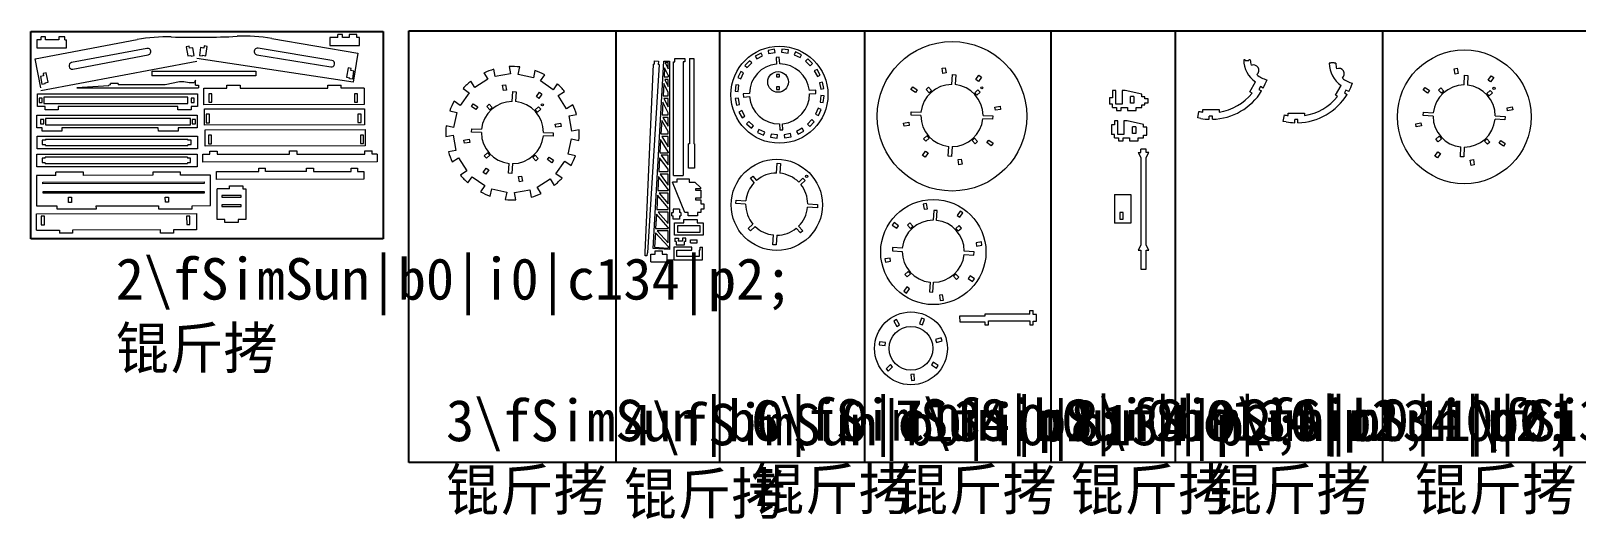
# Model space of a CAD drawing. Header units: millimetres. Extents: x -605 to 1781, y -297 to -33.
# Drawn here: x -142 to 604, y -268 to -33 of the extents above; entities that cross this region are included whole.
import ezdxf

# ---------------------------------------------------------------- set-up
doc = ezdxf.new("R2010")
doc.units = ezdxf.units.MM

msp = doc.modelspace()

# ---------------------------------------------------------------- linework, layer by layer
for p, q in [((-141.82, -33.08), (28.18, -33.08)), ((-141.82, -133.08), (-141.82, -33.08)), ((28.18, -33.08), (28.18, -133.08)), ((40.53, -32.76), (1499.2, -32.76)), ((40.53, -241.16), (40.53, -32.76)), ((40.53, -241.16), (40.53, -32.76)), ((40.53, -241.16), (40.53, -32.76)), ((40.53, -241.16), (40.53, -32.76)), ((140.53, -241.16), (140.53, -32.76)), ((140.53, -241.16), (140.53, -32.76)), ((140.53, -241.16), (140.53, -32.76)), ((140.53, -241.16), (140.53, -32.76)), ((190.53, -241.16), (190.53, -32.76)), ((260.53, -241.16), (260.53, -32.76)), ((350.47, -241.16), (350.47, -32.76)), ((410.47, -241.16), (410.47, -32.76)), ((510.47, -241.16), (510.47, -32.76)), ((28.18, -133.08), (-141.82, -133.08)), ((1499.2, -241.16), (40.53, -241.16))]:
    msp.add_line(p, q)
at = {"color": 7, "linetype": 'Continuous', "lineweight": 15}
for p, q in [((-139.73, -46.24), (-90.54, -36.97)), ((-138.95, -37.15), (-138.95, -40.96)), ((-136.94, -37.15), (-138.95, -37.15)), ((-136.94, -37.15), (-136.94, -35.63)), ((-134.78, -35.63), (-136.94, -35.63)), ((-134.78, -37.15), (-134.78, -35.63)), ((-128.42, -37.15), (-134.78, -37.15)), ((-128.42, -35.63), (-128.42, -37.15)), ((-125.41, -35.63), (-128.42, -35.63)), ((-125.41, -37.15), (-125.41, -35.63)), ((-125.41, -37.15), (-124.69, -37.15)), ((-124.69, -40.96), (-124.69, -37.15)), ((-25.65, -36.38), (15.88, -43.5)), ((2.38, -35.99), (2.38, -39.8)), ((6.22, -35.99), (2.38, -35.99)), ((6.22, -35.99), (6.22, -34.47)), ((8.58, -34.47), (6.22, -34.47)), ((8.58, -35.99), (8.58, -34.47)), ((11.67, -35.99), (8.58, -35.99)), ((11.67, -34.47), (11.67, -35.99)), ((15.48, -34.47), (11.67, -34.47)), ((15.48, -35.99), (15.48, -34.47)), ((16.64, -35.99), (15.48, -35.99)), ((16.64, -39.8), (16.64, -35.99)), ((-138.95, -40.96), (-124.69, -40.96)), ((-85.84, -41.23), (-122.15, -48.08)), ((-121.56, -51.2), (-85.25, -44.35)), ((-65.45, -40.1), (-66.95, -40.38)), ((-66.95, -40.38), (-66.11, -44.88)), ((-66.11, -44.88), (-64.61, -44.59)), ((-65.26, -41.16), (-65.45, -40.1)), ((-63.76, -40.88), (-65.26, -41.16)), ((-64.55, -44.9), (-64.61, -44.59)), ((-64.55, -44.9), (-63.05, -44.62)), ((-63.05, -44.62), (-63.76, -40.88)), ((-59.96, -40.83), (-60.53, -44.6)), ((-60.53, -44.6), (-59.02, -44.83)), ((-58.45, -41.06), (-59.96, -40.83)), ((-58.98, -44.52), (-59.02, -44.83)), ((-58.98, -44.52), (-57.47, -44.75)), ((-58.29, -40), (-58.45, -41.06)), ((-56.78, -40.23), (-58.29, -40)), ((-57.47, -44.75), (-56.78, -40.23)), ((-32.76, -44.32), (2.91, -50.18)), ((3.42, -47.05), (-32.24, -41.18)), ((2.38, -39.8), (16.64, -39.8)), ((15.88, -43.5), (13.72, -57.59)), ((210.46, -43.44), (207.68, -44.96)), ((211.19, -44.78), (210.46, -43.44)), ((216.95, -41.64), (213.83, -42.23)), ((213.83, -42.23), (214.11, -43.73)), ((214.11, -43.73), (217.23, -43.14)), ((217.23, -43.14), (216.95, -41.64)), ((220.53, -41.54), (220.33, -43.05)), ((220.33, -43.05), (223.48, -43.45)), ((223.68, -41.94), (220.53, -41.54)), ((223.48, -43.45), (223.68, -41.94)), ((227.11, -42.95), (226.46, -44.32)), ((226.46, -44.32), (229.33, -45.68)), ((229.98, -44.3), (227.11, -42.95)), ((229.33, -45.68), (229.98, -44.3)), ((-137.09, -60.22), (-139.73, -46.24)), ((-61.84, -47.46), (-137.09, -61.64)), ((13.72, -57.59), (-61.84, -46.04)), ((11.19, -50.62), (10.5, -55.14)), ((12.69, -50.85), (11.19, -50.62)), ((12.53, -51.91), (12.69, -50.85)), ((14.04, -52.14), (12.53, -51.91)), ((13.46, -55.91), (14.04, -52.14)), ((82.19, -54.86), (81.56, -51.27)), ((88.95, -50.03), (89.57, -53.56)), ((93.29, -53.74), (94.08, -50.18)), ((101.38, -51.86), (100.6, -55.36)), ((158.34, -48.77), (154.34, -139.79)), ((161.32, -49.03), (155.71, -139.91)), ((158.34, -48.77), (158.85, -48.81)), ((158.41, -137.81), (163.47, -47.41)), ((158.96, -47.22), (158.85, -48.81)), ((158.96, -47.22), (160.97, -47.39)), ((160.97, -47.39), (160.83, -48.99)), ((161.32, -49.03), (160.83, -48.99)), ((163.47, -47.41), (166.25, -47.41)), ((163.93, -50.52), (163.68, -54.9)), ((165.62, -54.18), (163.93, -50.52)), ((164.19, -48.05), (165.62, -51.15)), ((165.62, -48.05), (164.19, -48.05)), ((165.62, -51.15), (165.62, -48.05)), ((166.25, -47.41), (166.25, -138.25)), ((168.14, -102.63), (168.14, -47.76)), ((168.14, -47.76), (168.93, -47.76)), ((168.93, -47.76), (168.93, -46.16)), ((168.93, -46.16), (173.65, -46.16)), ((173.65, -47.76), (172.86, -47.76)), ((172.86, -47.76), (172.86, -102.63)), ((173.65, -46.16), (173.65, -47.76)), ((175.88, -46.16), (178.03, -46.16)), ((175.88, -46.16), (175.88, -87.31)), ((178.03, -46.16), (178.03, -87.31)), ((204.84, -47.15), (202.67, -49.46)), ((202.67, -49.46), (203.78, -50.51)), ((203.78, -50.51), (205.95, -48.2)), ((205.95, -48.2), (204.84, -47.15)), ((207.68, -44.96), (208.41, -46.3)), ((208.41, -46.3), (211.19, -44.78)), ((219.25, -45.49), (217.72, -45.59)), ((217.72, -45.59), (217.91, -48.76)), ((219.44, -48.68), (219.25, -45.49)), ((232.94, -46.32), (231.89, -47.43)), ((231.89, -47.43), (234.2, -49.61)), ((235.25, -48.5), (232.94, -46.32)), ((234.2, -49.61), (235.25, -48.5)), ((237.44, -51.33), (236.1, -52.06)), ((236.1, -52.06), (237.63, -54.85)), ((238.96, -54.11), (237.44, -51.33)), ((297.75, -50.82), (299.25, -50.55)), ((298.19, -53.35), (297.75, -50.82)), ((299.25, -50.55), (299.69, -53.09)), ((444.06, -46.71), (443.33, -46.71)), ((444.06, -47.1), (444.06, -46.71)), ((444.06, -47.1), (445.77, -47.1)), ((446.5, -46.71), (445.77, -46.71)), ((445.77, -46.71), (445.77, -47.1)), ((485.29, -48.39), (484.56, -48.39)), ((485.29, -48.01), (485.29, -48.39)), ((485.29, -48.01), (487, -48.01)), ((487, -48.39), (487, -48.01)), ((487.73, -48.39), (487, -48.39)), ((544.87, -51.09), (546.37, -50.82)), ((545.32, -53.62), (544.87, -51.09)), ((546.37, -50.82), (546.82, -53.35)), ((-135.68, -54.43), (-137.18, -54.71)), ((-137.18, -54.71), (-136.47, -58.46)), ((-136.47, -58.46), (-134.97, -58.18)), ((-134.38, -53.09), (-135.88, -53.37)), ((-135.88, -53.37), (-135.68, -54.43)), ((-135.03, -57.87), (-133.53, -57.59)), ((-135.03, -57.87), (-134.97, -58.18)), ((-133.53, -57.59), (-134.38, -53.09)), ((-104.26, -59.26), (-119.61, -60.19)), ((-103.35, -58.78), (-104.26, -58.97)), ((-104.26, -59.26), (-104.26, -58.97)), ((-99.74, -58.2), (-103.35, -58.2)), ((-103.35, -58.78), (-103.35, -58.2)), ((-99.74, -58.2), (-99.74, -58.78)), ((-77.01, -58.78), (-99.74, -58.78)), ((-83.51, -52.24), (-33.34, -52.24)), ((-83.51, -52.24), (-83.51, -54.39)), ((-33.34, -54.39), (-83.51, -54.39)), ((-70.09, -57.32), (-77.01, -58.78)), ((-68.06, -57.32), (-70.09, -57.32)), ((-65.5, -57.91), (-68.06, -57.32)), ((-62.97, -57.91), (-65.5, -57.91)), ((-62.48, -56.62), (-62.97, -57.91)), ((-62.48, -58.9), (-62.48, -56.62)), ((-62.48, -58.9), (-60.95, -58.9)), ((-60.95, -58.9), (-60.95, -60.19)), ((-47.23, -60.49), (-47.23, -59)), ((-47.23, -59), (-40.88, -59)), ((-40.88, -59), (-40.88, -60.48)), ((-33.34, -52.24), (-33.34, -54.39)), ((1.5, -60.46), (1.5, -58.97)), ((1.5, -58.97), (7.85, -58.97)), ((7.85, -60.45), (7.85, -58.97)), ((10.5, -55.14), (12, -55.37)), ((11.96, -55.68), (12, -55.37)), ((11.96, -55.68), (13.46, -55.91)), ((72.36, -60.14), (70.41, -57.07)), ((78.69, -56.12), (72.36, -60.14)), ((76.76, -53.09), (78.69, -56.12)), ((89.57, -53.56), (82.19, -54.86)), ((85.71, -59.03), (87.22, -58.77)), ((86.16, -61.56), (85.71, -59.03)), ((87.22, -58.77), (87.66, -61.3)), ((100.6, -55.36), (93.29, -53.74)), ((103.97, -56.95), (106.06, -53.97)), ((110.1, -61.25), (103.97, -56.95)), ((112.16, -58.31), (110.1, -61.25)), ((163.51, -58.08), (163.17, -64.08)), ((165.62, -62.58), (163.51, -58.08)), ((163.68, -54.9), (165.62, -54.9)), ((164.01, -56.17), (165.62, -59.59)), ((165.62, -56.17), (164.01, -56.17)), ((165.62, -54.18), (165.62, -54.9)), ((165.62, -59.59), (165.62, -56.17)), ((198.31, -58.73), (197.9, -61.88)), ((199.8, -58.92), (198.31, -58.73)), ((200.65, -52.42), (199.29, -55.29)), ((199.29, -55.29), (200.67, -55.94)), ((199.4, -62.07), (199.8, -58.92)), ((202.03, -53.07), (200.65, -52.42)), ((200.67, -55.94), (202.03, -53.07)), ((217.88, -53.83), (217.88, -55.02)), ((219.4, -53.83), (217.88, -53.83)), ((217.88, -55.02), (219.4, -55.02)), ((219.4, -55.02), (219.4, -53.83)), ((237.63, -54.85), (238.96, -54.11)), ((240.17, -57.48), (238.67, -57.77)), ((238.67, -57.77), (239.26, -60.89)), ((240.76, -60.6), (240.17, -57.48)), ((299.69, -53.09), (298.19, -53.35)), ((302.47, -58.61), (302.76, -53.89)), ((302.76, -53.89), (304.36, -53.99)), ((304.36, -53.99), (304.08, -58.69)), ((314.07, -56.28), (315.54, -54.18)), ((315.31, -57.16), (314.07, -56.28)), ((316.79, -55.05), (315.31, -57.16)), ((315.54, -54.18), (316.79, -55.05)), ((446.32, -62.14), (449.05, -57.4)), ((487.55, -63.82), (490.28, -59.09)), ((546.82, -53.35), (545.32, -53.62)), ((549.6, -58.88), (549.88, -54.16)), ((549.88, -54.16), (551.49, -54.25)), ((551.49, -54.25), (551.2, -58.96)), ((561.19, -56.55), (562.67, -54.45)), ((562.44, -57.43), (561.19, -56.55)), ((563.92, -55.32), (562.44, -57.43)), ((562.67, -54.45), (563.92, -55.32)), ((-138.69, -69.31), (-138.69, -63.21)), ((-138.69, -63.21), (-61.39, -63.21)), ((-136.38, -65.17), (-137.9, -65.17)), ((-137.9, -65.17), (-137.9, -67.35)), ((-136.38, -67.35), (-136.38, -65.17)), ((-135.52, -64.74), (-135.52, -67.78)), ((-66.09, -64.74), (-135.52, -64.74)), ((-119.61, -60.19), (-60.95, -60.19)), ((-66.09, -67.78), (-66.09, -64.74)), ((-63.04, -65.17), (-64.57, -65.17)), ((-64.57, -65.17), (-64.57, -67.35)), ((-63.04, -67.35), (-63.04, -65.17)), ((-61.39, -63.21), (-61.39, -69.31)), ((-58.34, -68.4), (-58.34, -60.49)), ((-58.34, -60.49), (-47.23, -60.49)), ((-54.5, -63.13), (-56.02, -63.13)), ((-56.02, -63.13), (-56.02, -67.24)), ((-54.5, -67.24), (-54.5, -63.13)), ((-40.88, -60.48), (1.5, -60.46)), ((18.96, -60.45), (7.85, -60.45)), ((15.78, -63.09), (14.26, -63.09)), ((14.26, -63.09), (14.26, -67.2)), ((15.78, -67.2), (15.78, -63.09)), ((18.96, -60.45), (18.96, -68.35)), ((65.31, -68.78), (62.33, -66.69)), ((69.61, -62.64), (65.31, -68.78)), ((66.68, -60.59), (69.61, -62.64)), ((87.66, -61.3), (86.16, -61.56)), ((90.44, -66.82), (90.72, -62.1)), ((90.72, -62.1), (92.33, -62.2)), ((92.33, -62.2), (92.05, -66.9)), ((102.04, -64.5), (103.51, -62.39)), ((103.28, -65.37), (102.04, -64.5)), ((104.76, -63.26), (103.28, -65.37)), ((103.51, -62.39), (104.76, -63.26)), ((112.61, -64), (115.68, -62.05)), ((116.63, -70.32), (112.61, -64)), ((163.17, -64.08), (165.62, -64.08)), ((163.53, -65.35), (165.62, -69.45)), ((165.62, -65.35), (163.53, -65.35)), ((165.62, -64.08), (165.62, -62.58)), ((165.62, -69.45), (165.62, -65.35)), ((197.9, -61.88), (199.4, -62.07)), ((199.5, -65.17), (198, -65.45)), ((198, -65.45), (198.59, -68.57)), ((200.09, -68.29), (199.5, -65.17)), ((204.85, -62.97), (201.84, -63.15)), ((201.84, -63.15), (201.93, -64.69)), ((201.93, -64.69), (204.91, -64.51)), ((217.88, -59.8), (217.88, -60.99)), ((219.4, -59.8), (217.88, -59.8)), ((217.88, -60.99), (219.4, -60.99)), ((219.4, -60.99), (219.4, -59.8)), ((236.82, -61.37), (233.77, -61.55)), ((233.86, -63.09), (236.91, -62.91)), ((236.91, -62.91), (236.82, -61.37)), ((239.35, -63.99), (238.95, -67.14)), ((239.26, -60.89), (240.76, -60.6)), ((240.87, -64.18), (239.35, -63.99)), ((240.46, -67.33), (240.87, -64.18)), ((282.78, -61.03), (283.66, -59.78)), ((284.89, -62.5), (282.78, -61.03)), ((283.66, -59.78), (285.77, -61.26)), ((285.77, -61.26), (284.89, -62.5)), ((290.14, -61.03), (291.31, -59.97)), ((291.58, -62.62), (290.14, -61.03)), ((291.31, -59.97), (292.75, -61.57)), ((292.75, -61.57), (291.58, -62.62)), ((313.52, -62.65), (315.11, -61.22)), ((314.57, -63.83), (313.52, -62.65)), ((316.17, -62.39), (314.57, -63.83)), ((315.11, -61.22), (316.17, -62.39)), ((378.53, -65.09), (378.53, -68.14)), ((380.06, -65.09), (378.53, -65.09)), ((380.06, -61.58), (380.06, -65.09)), ((381.58, -61.58), (380.06, -61.58)), ((381.58, -68.17), (381.58, -61.58)), ((384.63, -61.58), (384.63, -68.17)), ((386.15, -61.58), (384.63, -61.58)), ((394.09, -63.32), (386.15, -61.58)), ((388.72, -67.63), (388.72, -64.47)), ((390.28, -64.47), (388.72, -64.47)), ((390.28, -64.47), (390.28, -67.63)), ((394.09, -64.64), (394.09, -63.32)), ((395.61, -64.64), (394.09, -64.64)), ((395.61, -65.53), (395.61, -64.64)), ((397.14, -65.53), (395.61, -65.53)), ((397.14, -67.56), (397.14, -65.53)), ((447.37, -62.75), (446.32, -62.14)), ((451.42, -59.66), (450.66, -60.98)), ((450.66, -60.98), (451.97, -61.73)), ((452.73, -60.41), (451.42, -59.66)), ((488.6, -64.43), (487.55, -63.82)), ((492.65, -61.34), (491.89, -62.66)), ((491.89, -62.66), (493.2, -63.42)), ((493.96, -62.1), (492.65, -61.34)), ((529.91, -61.29), (530.79, -60.05)), ((532.02, -62.77), (529.91, -61.29)), ((530.79, -60.05), (532.89, -61.52)), ((532.89, -61.52), (532.02, -62.77)), ((537.27, -61.3), (538.44, -60.24)), ((538.71, -62.89), (537.27, -61.3)), ((538.44, -60.24), (539.88, -61.83)), ((539.88, -61.83), (538.71, -62.89)), ((560.64, -62.92), (562.24, -61.48)), ((561.7, -64.09), (560.64, -62.92)), ((563.3, -62.66), (561.7, -64.09)), ((562.24, -61.48), (563.3, -62.66)), ((-138.9, -73.52), (-61.63, -73.52)), ((-138.9, -79.61), (-138.9, -73.52)), ((-134.98, -69.31), (-138.69, -69.31)), ((-137.9, -67.35), (-136.38, -67.35)), ((-135.52, -67.78), (-66.09, -67.78)), ((-134.98, -70.83), (-134.98, -69.31)), ((-128.63, -70.83), (-134.98, -70.83)), ((-128.63, -69.31), (-128.63, -70.83)), ((-70.92, -69.31), (-128.63, -69.31)), ((-70.92, -70.83), (-70.92, -69.31)), ((-64.57, -70.83), (-70.92, -70.83)), ((-64.57, -67.35), (-63.04, -67.35)), ((-64.57, -69.31), (-64.57, -70.83)), ((-61.39, -69.31), (-64.57, -69.31)), ((-61.63, -73.52), (-61.63, -79.61)), ((18.96, -68.35), (-58.34, -68.4)), ((-58.06, -70.37), (19.11, -70.32)), ((-58.06, -78.23), (-58.06, -70.37)), ((-55.71, -72.97), (-57.23, -72.97)), ((-57.23, -72.97), (-57.23, -77.08)), ((-56.02, -67.24), (-54.5, -67.24)), ((-55.71, -77.08), (-55.71, -72.97)), ((14.26, -67.2), (15.78, -67.2)), ((15.95, -72.92), (15.96, -77.03)), ((17.48, -72.92), (15.95, -72.92)), ((17.48, -77.03), (17.48, -72.92)), ((19.11, -70.32), (19.11, -78.18)), ((60.23, -71.37), (63.73, -72.15)), ((63.73, -72.15), (62.1, -79.46)), ((70.75, -69.24), (71.63, -67.99)), ((72.86, -70.71), (70.75, -69.24)), ((71.63, -67.99), (73.73, -69.47)), ((73.73, -69.47), (72.86, -70.71)), ((78.11, -69.24), (79.28, -68.18)), ((79.55, -70.83), (78.11, -69.24)), ((79.28, -68.18), (80.72, -69.78)), ((80.72, -69.78), (79.55, -70.83)), ((101.49, -70.87), (103.08, -69.43)), ((102.54, -72.04), (101.49, -70.87)), ((104.14, -70.6), (102.54, -72.04)), ((103.08, -69.43), (104.14, -70.6)), ((119.66, -68.4), (116.63, -70.32)), ((117.89, -73.82), (121.48, -73.2)), ((119.19, -81.21), (117.89, -73.82)), ((163, -67.11), (162.66, -73.23)), ((162.66, -73.23), (165.62, -73.36)), ((165.62, -72.25), (163, -67.11)), ((163.12, -74.52), (165.62, -78.78)), ((165.62, -74.63), (163.12, -74.52)), ((165.62, -73.36), (165.62, -72.25)), ((198.59, -68.57), (200.09, -68.29)), ((201.12, -71.21), (199.79, -71.94)), ((199.79, -71.94), (201.31, -74.73)), ((202.65, -74), (201.12, -71.21)), ((201.31, -74.73), (202.65, -74)), ((238.08, -70.11), (236.72, -72.98)), ((236.72, -72.98), (238.1, -73.64)), ((239.46, -70.77), (238.08, -70.11)), ((238.1, -73.64), (239.46, -70.77)), ((238.95, -67.14), (240.46, -67.33)), ((282.81, -73.39), (282.91, -71.78)), ((287.54, -73.67), (282.81, -73.39)), ((282.91, -71.78), (287.62, -72.06)), ((317.53, -73.55), (322.25, -73.83)), ((322.25, -73.83), (322.16, -75.44)), ((323.22, -69.59), (325.75, -69.14)), ((323.48, -71.09), (323.22, -69.59)), ((326.01, -70.64), (323.48, -71.09)), ((325.75, -69.14), (326.01, -70.64)), ((380.06, -68.14), (378.53, -68.14)), ((380.06, -69.69), (380.06, -68.14)), ((380.06, -69.69), (382.01, -69.69)), ((384.63, -68.17), (381.58, -68.17)), ((382.01, -69.69), (382.01, -71.21)), ((382.01, -71.21), (384.2, -71.21)), ((384.2, -69.69), (387.31, -69.69)), ((384.2, -71.21), (384.2, -69.69)), ((387.31, -69.69), (387.31, -71.21)), ((387.31, -71.21), (391.42, -71.21)), ((390.28, -67.63), (388.72, -67.63)), ((391.42, -69.69), (394.09, -69.69)), ((391.42, -71.21), (391.42, -69.69)), ((394.09, -68.45), (395.61, -68.45)), ((394.09, -69.69), (394.09, -68.45)), ((395.61, -67.56), (397.14, -67.56)), ((395.61, -68.45), (395.61, -67.56)), ((421.14, -74.78), (421.68, -71.61)), ((423.54, -70.75), (431.41, -70.75)), ((423.54, -71.97), (423.54, -70.75)), ((426.71, -75.44), (426.71, -73.92)), ((428.24, -73.92), (426.71, -73.92)), ((428.24, -75.44), (428.24, -73.92)), ((431.41, -70.75), (431.41, -71.97)), ((462.37, -76.46), (462.91, -73.29)), ((464.77, -73.65), (464.77, -72.43)), ((464.77, -72.43), (472.64, -72.43)), ((472.64, -72.43), (472.64, -73.65)), ((529.94, -73.65), (530.04, -72.05)), ((534.66, -73.94), (529.94, -73.65)), ((530.04, -72.05), (534.74, -72.33)), ((564.66, -73.81), (569.38, -74.1)), ((569.38, -74.1), (569.28, -75.7)), ((570.35, -69.85), (572.88, -69.41)), ((570.61, -71.35), (570.35, -69.85)), ((573.14, -70.91), (570.61, -71.35)), ((572.88, -69.41), (573.14, -70.91)), ((-136.41, -79.61), (-138.9, -79.61)), ((-135.62, -75.47), (-137.14, -75.47)), ((-137.14, -75.47), (-137.14, -77.66)), ((-137.14, -77.66), (-135.62, -77.66)), ((-136.41, -81.14), (-136.41, -79.61)), ((-126.89, -81.14), (-136.41, -81.14)), ((-135.62, -77.66), (-135.62, -75.47)), ((-64.81, -75.04), (-134.76, -75.04)), ((-134.76, -75.04), (-134.76, -78.09)), ((-134.76, -78.09), (-64.81, -78.09)), ((-80.36, -79.61), (-126.89, -79.61)), ((-126.89, -79.61), (-126.89, -81.14)), ((-80.21, -81.14), (-80.36, -79.61)), ((-70.83, -81.14), (-80.21, -81.14)), ((-70.83, -79.61), (-70.83, -81.14)), ((-61.63, -79.61), (-70.83, -79.61)), ((-64.81, -78.09), (-64.81, -75.04)), ((-62.43, -75.47), (-63.95, -75.47)), ((-63.95, -75.47), (-63.95, -77.66)), ((-63.95, -77.66), (-62.43, -77.66)), ((-62.43, -77.66), (-62.43, -75.47)), ((19.11, -78.18), (-58.06, -78.23)), ((-57.81, -80.46), (19.49, -80.41)), ((-57.81, -88.37), (-57.81, -80.46)), ((-57.23, -77.08), (-55.71, -77.08)), ((15.96, -77.03), (17.48, -77.03)), ((19.49, -80.41), (19.5, -88.32)), ((62.1, -79.46), (58.55, -78.67)), ((70.78, -81.6), (70.88, -79.99)), ((75.5, -81.88), (70.78, -81.6)), ((70.88, -79.99), (75.58, -80.27)), ((105.5, -81.76), (110.22, -82.04)), ((111.19, -77.8), (113.72, -77.35)), ((111.45, -79.3), (111.19, -77.8)), ((113.98, -78.85), (111.45, -79.3)), ((113.72, -77.35), (113.98, -78.85)), ((122.72, -80.59), (119.19, -81.21)), ((162.5, -75.99), (162.14, -82.44)), ((165.62, -81.28), (162.5, -75.99)), ((165.62, -78.78), (165.62, -74.63)), ((165.62, -82.44), (165.62, -81.28)), ((204.54, -76.45), (203.5, -77.56)), ((203.5, -77.56), (205.81, -79.74)), ((206.86, -78.63), (204.54, -76.45)), ((205.81, -79.74), (206.86, -78.63)), ((209.42, -80.38), (208.77, -81.75)), ((208.77, -81.75), (211.64, -83.11)), ((212.29, -81.73), (209.42, -80.38)), ((211.64, -83.11), (212.29, -81.73)), ((219.32, -77.69), (219.5, -80.56)), ((219.5, -80.56), (221.03, -80.47)), ((221.03, -80.47), (220.86, -77.62)), ((230.34, -79.76), (227.56, -81.28)), ((227.56, -81.28), (228.29, -82.62)), ((228.29, -82.62), (231.07, -81.09)), ((231.07, -81.09), (230.34, -79.76)), ((234.97, -75.55), (232.8, -77.86)), ((232.8, -77.86), (233.91, -78.9)), ((233.91, -78.9), (236.08, -76.59)), ((236.08, -76.59), (234.97, -75.55)), ((279.16, -77.32), (281.69, -76.88)), ((279.42, -78.82), (279.16, -77.32)), ((281.96, -78.38), (279.42, -78.82)), ((281.69, -76.88), (281.96, -78.38)), ((322.16, -75.44), (317.45, -75.15)), ((379.45, -78.19), (379.45, -82.76)), ((380.97, -78.19), (379.45, -78.19)), ((380.97, -76.21), (380.97, -78.19)), ((382.5, -76.21), (380.97, -76.21)), ((382.5, -82.79), (382.5, -76.21)), ((385.55, -76.21), (385.55, -82.79)), ((387.07, -76.21), (385.55, -76.21)), ((395.01, -77.95), (387.07, -76.21)), ((389.64, -82.26), (389.64, -79.1)), ((391.2, -79.1), (389.64, -79.1)), ((391.2, -79.1), (391.2, -82.26)), ((395.01, -79.26), (395.01, -77.95)), ((396.53, -79.26), (395.01, -79.26)), ((396.53, -83.07), (396.53, -79.26)), ((422.64, -75.04), (421.14, -74.78)), ((463.87, -76.72), (462.37, -76.46)), ((469.47, -75.6), (467.94, -75.6)), ((467.94, -77.12), (467.94, -75.6)), ((469.47, -77.12), (469.47, -75.6)), ((526.29, -77.59), (528.82, -77.14)), ((526.55, -79.09), (526.29, -77.59)), ((529.08, -78.65), (526.55, -79.09)), ((528.82, -77.14), (529.08, -78.65)), ((569.28, -75.7), (564.58, -75.42)), ((-138.73, -89.62), (-138.73, -83.53)), ((-138.73, -83.53), (-61.43, -83.53)), ((-134.76, -85.48), (-136.41, -85.48)), ((-136.41, -85.48), (-136.41, -87.66)), ((-136.41, -87.66), (-134.76, -87.66)), ((-134.76, -85.05), (-66.14, -85.05)), ((-134.76, -85.05), (-134.76, -85.48)), ((-134.76, -88.1), (-134.76, -87.66)), ((-134.76, -88.1), (-66.14, -88.1)), ((-66.14, -85.48), (-66.14, -85.05)), ((-64.49, -85.48), (-66.14, -85.48)), ((-66.14, -87.66), (-64.49, -87.66)), ((-66.14, -87.66), (-66.14, -88.1)), ((-64.49, -87.66), (-64.49, -85.48)), ((-61.43, -83.53), (-61.43, -89.62)), ((19.5, -88.32), (-57.81, -88.37)), ((-56.15, -83.1), (-56.15, -87.21)), ((-54.63, -83.1), (-56.15, -83.1)), ((-56.15, -87.21), (-54.63, -87.21)), ((-54.63, -87.21), (-54.63, -83.1)), ((17.17, -83.06), (17.18, -87.17)), ((18.7, -83.06), (17.17, -83.06)), ((17.18, -87.17), (18.7, -87.17)), ((18.7, -87.17), (18.7, -83.06)), ((58.39, -83.8), (61.92, -83.18)), ((61.92, -83.18), (63.22, -90.56)), ((67.13, -85.53), (69.66, -85.09)), ((67.39, -87.03), (67.13, -85.53)), ((69.92, -86.59), (67.39, -87.03)), ((69.66, -85.09), (69.92, -86.59)), ((110.12, -83.65), (105.42, -83.36)), ((110.22, -82.04), (110.12, -83.65)), ((117.39, -92.24), (119.01, -84.92)), ((119.01, -84.92), (122.57, -85.71)), ((161.99, -85.19), (161.63, -91.56)), ((165.62, -91.1), (161.99, -85.19)), ((162.14, -82.44), (165.62, -82.44)), ((162.57, -83.71), (165.62, -88.67)), ((165.62, -83.71), (162.57, -83.71)), ((165.62, -88.67), (165.62, -83.71)), ((175.88, -87.31), (175.51, -87.31)), ((175.51, -99.11), (175.51, -87.31)), ((178.4, -87.31), (178.03, -87.31)), ((178.4, -87.31), (178.4, -99.11)), ((215.27, -82.6), (215.07, -84.12)), ((215.07, -84.12), (218.22, -84.52)), ((218.42, -83.01), (215.27, -82.6)), ((218.22, -84.52), (218.42, -83.01)), ((224.66, -82.33), (221.54, -82.92)), ((221.54, -82.92), (221.83, -84.44)), ((221.83, -84.44), (224.95, -83.84)), ((224.95, -83.84), (224.66, -82.33)), ((288.9, -84.83), (290.49, -83.39)), ((289.95, -86), (288.9, -84.83)), ((291.55, -84.56), (289.95, -86)), ((290.49, -83.39), (291.55, -84.56)), ((300.71, -93.23), (300.99, -88.53)), ((302.59, -88.61), (302.31, -93.33)), ((312.31, -85.65), (313.49, -84.59)), ((313.75, -87.25), (312.31, -85.65)), ((313.49, -84.59), (314.93, -86.19)), ((314.93, -86.19), (313.75, -87.25)), ((319.41, -86.71), (320.28, -85.46)), ((321.52, -88.19), (319.41, -86.71)), ((320.28, -85.46), (322.39, -86.94)), ((322.39, -86.94), (321.52, -88.19)), ((380.97, -82.76), (379.45, -82.76)), ((380.97, -84.31), (380.97, -82.76)), ((380.97, -84.31), (382.93, -84.31)), ((385.55, -82.79), (382.5, -82.79)), ((382.93, -84.31), (382.93, -85.84)), ((382.93, -85.84), (385.11, -85.84)), ((385.11, -84.31), (388.22, -84.31)), ((385.11, -85.84), (385.11, -84.31)), ((388.22, -84.31), (388.22, -85.84)), ((388.22, -85.84), (392.33, -85.84)), ((391.2, -82.26), (389.64, -82.26)), ((392.33, -84.31), (395.01, -84.31)), ((392.33, -85.84), (392.33, -84.31)), ((395.01, -83.07), (396.53, -83.07)), ((395.01, -84.31), (395.01, -83.07)), ((536.02, -85.1), (537.62, -83.66)), ((537.08, -86.27), (536.02, -85.1)), ((538.68, -84.83), (537.08, -86.27)), ((537.62, -83.66), (538.68, -84.83)), ((547.83, -93.5), (548.12, -88.79)), ((549.72, -88.87), (549.44, -93.59)), ((559.44, -85.92), (560.61, -84.86)), ((560.88, -87.51), (559.44, -85.92)), ((560.61, -84.86), (562.05, -86.46)), ((562.05, -86.46), (560.88, -87.51)), ((566.54, -86.98), (567.41, -85.73)), ((568.64, -88.45), (566.54, -86.98)), ((567.41, -85.73), (569.52, -87.2)), ((569.52, -87.2), (568.64, -88.45)), ((-138.89, -92.22), (-61.62, -92.22)), ((-138.89, -98.32), (-138.89, -92.22)), ((-61.43, -89.62), (-138.73, -89.62)), ((-136.44, -94.18), (-136.44, -96.36)), ((-134.92, -94.18), (-136.44, -94.18)), ((-136.44, -96.36), (-134.92, -96.36)), ((-66.3, -93.75), (-134.92, -93.75)), ((-134.92, -94.18), (-134.92, -93.75)), ((-134.92, -96.79), (-134.92, -96.36)), ((-134.92, -96.79), (-66.3, -96.79)), ((-66.3, -93.75), (-66.3, -94.18)), ((-64.78, -94.18), (-66.3, -94.18)), ((-66.3, -96.36), (-64.78, -96.36)), ((-66.3, -96.36), (-66.3, -96.79)), ((-64.78, -96.36), (-64.78, -94.18)), ((-61.62, -92.22), (-61.62, -98.32)), ((-58.82, -92.31), (-55.45, -92.3)), ((-58.82, -96.11), (-58.82, -92.31)), ((25.25, -96.01), (-58.82, -96.11)), ((-55.45, -92.3), (-55.45, -90.78)), ((-55.45, -90.78), (-51.92, -90.78)), ((-51.92, -90.78), (-51.91, -92.3)), ((-51.91, -92.3), (-17.05, -92.26)), ((-17.05, -92.26), (-17.06, -90.73)), ((-17.06, -90.73), (-13.52, -90.73)), ((-13.52, -90.73), (-13.52, -92.25)), ((-13.52, -92.25), (19.34, -92.22)), ((19.34, -92.22), (19.34, -90.69)), ((19.34, -90.69), (22.88, -90.69)), ((22.88, -92.21), (22.88, -90.69)), ((25.25, -92.21), (22.88, -92.21)), ((25.25, -92.21), (25.25, -96.01)), ((63.22, -90.56), (59.64, -91.19)), ((61.46, -95.99), (64.48, -94.06)), ((64.48, -94.06), (68.5, -100.38)), ((76.86, -93.04), (78.46, -91.6)), ((77.92, -94.21), (76.86, -93.04)), ((79.52, -92.77), (77.92, -94.21)), ((78.46, -91.6), (79.52, -92.77)), ((88.67, -101.44), (88.96, -96.74)), ((90.56, -96.82), (90.28, -101.54)), ((100.28, -93.86), (101.46, -92.8)), ((101.72, -95.46), (100.28, -93.86)), ((101.46, -92.8), (102.89, -94.4)), ((102.89, -94.4), (101.72, -95.46)), ((107.38, -94.92), (108.25, -93.67)), ((109.48, -96.4), (107.38, -94.92)), ((108.25, -93.67), (110.36, -95.15)), ((110.36, -95.15), (109.48, -96.4)), ((111.5, -101.74), (115.8, -95.6)), ((115.8, -95.6), (118.78, -97.69)), ((120.89, -93.02), (117.39, -92.24)), ((161.5, -93.98), (161.13, -100.62)), ((165.62, -99.51), (161.5, -93.98)), ((161.63, -91.56), (165.62, -91.56)), ((162.23, -92.83), (165.62, -97.38)), ((165.62, -92.83), (162.23, -92.83)), ((165.62, -91.1), (165.62, -91.56)), ((165.62, -97.38), (165.62, -92.83)), ((217.93, -101.37), (218.21, -96.65)), ((218.21, -96.65), (219.82, -96.75)), ((219.82, -96.75), (219.53, -101.45)), ((288.38, -92.91), (289.86, -90.8)), ((289.63, -93.78), (288.38, -92.91)), ((291.11, -91.68), (289.63, -93.78)), ((289.86, -90.8), (291.11, -91.68)), ((302.31, -93.33), (300.71, -93.23)), ((305.48, -94.88), (306.98, -94.61)), ((305.93, -97.41), (305.48, -94.88)), ((306.98, -94.61), (307.43, -97.15)), ((392.42, -91.45), (393.7, -91.45)), ((392.42, -91.45), (393.7, -93.88)), ((393.7, -91.45), (393.7, -89.93)), ((396.27, -89.93), (393.7, -89.93)), ((393.7, -93.88), (393.7, -136.19)), ((396.27, -91.45), (396.27, -89.93)), ((397.55, -91.45), (396.27, -91.45)), ((396.27, -93.88), (397.55, -91.45)), ((396.27, -136.19), (396.27, -93.88)), ((535.51, -93.18), (536.99, -91.07)), ((536.76, -94.05), (535.51, -93.18)), ((538.23, -91.95), (536.76, -94.05)), ((536.99, -91.07), (538.23, -91.95)), ((549.44, -93.59), (547.83, -93.5)), ((552.61, -95.14), (554.11, -94.88)), ((553.05, -97.68), (552.61, -95.14)), ((554.11, -94.88), (554.56, -97.41)), ((-129.72, -102.54), (-139.16, -102.55)), ((-139.16, -102.55), (-139.14, -117.23)), ((-61.62, -98.32), (-138.89, -98.32)), ((-116.41, -101), (-129.72, -101.01)), ((-129.72, -102.54), (-129.72, -101.01)), ((-116.41, -102.52), (-116.41, -101)), ((-82.99, -102.48), (-116.41, -102.52)), ((-69.68, -100.94), (-82.99, -100.96)), ((-82.99, -100.96), (-82.99, -102.48)), ((-69.68, -102.47), (-69.68, -100.94)), ((-55.11, -102.45), (-69.68, -102.47)), ((-55.09, -117.13), (-55.11, -102.45)), ((-52.22, -100.64), (-31.87, -100.62)), ((-52.21, -104.45), (-52.22, -100.64)), ((-31.88, -99.1), (-28.57, -99.09)), ((-31.87, -100.62), (-31.88, -99.1)), ((-28.57, -100.62), (-28.57, -99.09)), ((-8.85, -100.59), (-28.57, -100.62)), ((-8.86, -99.07), (-5.55, -99.06)), ((-8.85, -100.59), (-8.86, -99.07)), ((-5.55, -99.06), (-5.55, -100.59)), ((-5.55, -100.59), (12.63, -100.57)), ((12.63, -100.57), (12.62, -99.04)), ((12.62, -99.04), (15.8, -99.04)), ((15.8, -99.04), (15.8, -100.56)), ((15.8, -100.56), (18.82, -100.56)), ((18.82, -100.56), (18.82, -104.37)), ((68.5, -100.38), (65.43, -102.34)), ((68.95, -106.07), (71.01, -103.14)), ((71.01, -103.14), (77.14, -107.44)), ((76.35, -101.12), (77.83, -99.01)), ((77.6, -102), (76.35, -101.12)), ((79.08, -99.89), (77.6, -102)), ((77.83, -99.01), (79.08, -99.89)), ((90.28, -101.54), (88.67, -101.44)), ((93.45, -103.09), (94.95, -102.82)), ((93.9, -105.62), (93.45, -103.09)), ((94.95, -102.82), (95.4, -105.36)), ((102.42, -108.27), (108.75, -104.24)), ((108.75, -104.24), (110.7, -107.32)), ((114.43, -103.8), (111.5, -101.74)), ((160.99, -103.04), (160.61, -109.75)), ((165.62, -109.29), (160.99, -103.04)), ((161.13, -100.62), (165.62, -100.62)), ((161.71, -101.89), (165.62, -107.16)), ((165.62, -101.89), (161.71, -101.89)), ((165.62, -100.62), (165.62, -99.51)), ((165.62, -107.16), (165.62, -101.89)), ((168.14, -102.63), (172.86, -102.63)), ((169.98, -105.71), (169.98, -104.19)), ((169.98, -104.19), (175.79, -104.19)), ((178.4, -99.11), (175.51, -99.11)), ((175.79, -104.19), (175.79, -105.71)), ((205.3, -103.87), (206.45, -102.83)), ((207.19, -105.97), (205.3, -103.87)), ((206.45, -102.83), (208.32, -104.91)), ((228.6, -105.77), (230.68, -103.9)), ((230.68, -103.9), (231.72, -105.05)), ((307.43, -97.15), (305.93, -97.41)), ((554.56, -97.41), (553.05, -97.68)), ((-135.98, -105.76), (-58.28, -105.67)), ((-135.98, -106.56), (-135.98, -105.76)), ((-58.28, -106.47), (-135.98, -106.56)), ((-135.97, -110.34), (-58.28, -110.24)), ((-135.97, -111.13), (-135.97, -110.34)), ((-58.28, -111.04), (-135.97, -111.13)), ((-58.28, -105.67), (-58.28, -106.47)), ((-58.28, -110.24), (-58.28, -111.04)), ((18.82, -104.37), (-52.21, -104.45)), ((-46.01, -109.05), (-51.95, -109.05)), ((-51.95, -123.74), (-51.95, -109.05)), ((-46.01, -109.05), (-46.01, -107.53)), ((-46.01, -107.53), (-39.52, -107.53)), ((-39.52, -107.53), (-39.52, -109.05)), ((-39.52, -109.05), (-38.11, -109.05)), ((-38.11, -109.05), (-38.11, -123.74)), ((77.14, -107.44), (75.05, -110.42)), ((79.73, -112.52), (80.51, -109.02)), ((80.51, -109.02), (87.83, -110.65)), ((87.83, -110.65), (87.04, -114.2)), ((91.54, -110.82), (98.92, -109.53)), ((92.16, -114.36), (91.54, -110.82)), ((95.4, -105.36), (93.9, -105.62)), ((98.92, -109.53), (99.55, -113.11)), ((104.35, -111.29), (102.42, -108.27)), ((160.61, -109.75), (165.62, -109.75)), ((161.29, -111.02), (165.62, -116.24)), ((165.62, -111.02), (161.29, -111.02)), ((165.62, -109.29), (165.62, -109.75)), ((165.62, -116.24), (165.62, -111.02)), ((169.98, -105.71), (167.69, -105.71)), ((173.69, -120.44), (167.69, -105.71)), ((175.79, -105.71), (178.54, -105.71)), ((178.54, -105.71), (181.37, -108.47)), ((181.37, -108.93), (178.85, -108.93)), ((178.85, -108.93), (178.85, -109.72)), ((178.85, -109.72), (181.37, -109.72)), ((181.37, -108.93), (181.37, -108.47)), ((181.37, -109.72), (181.37, -113.5)), ((231.72, -105.05), (229.64, -106.92)), ((381, -111.78), (381, -125.66)), ((381, -111.78), (388.91, -111.78)), ((388.91, -111.78), (388.91, -125.66)), ((-139.14, -117.23), (-129.3, -117.22)), ((-129.3, -117.22), (-129.29, -118.74)), ((-129.29, -118.74), (-110.24, -118.72)), ((-123.69, -113.1), (-122.16, -113.09)), ((-123.69, -115.58), (-123.69, -113.1)), ((-122.16, -115.57), (-123.69, -115.58)), ((-122.16, -113.09), (-122.16, -115.57)), ((-110.25, -117.2), (-80.22, -117.16)), ((-110.24, -118.72), (-110.25, -117.2)), ((-80.22, -117.16), (-80.22, -118.68)), ((-80.22, -118.68), (-64.04, -118.66)), ((-76.95, -115.52), (-76.96, -113.04)), ((-76.96, -113.04), (-75.43, -113.04)), ((-75.43, -115.52), (-76.95, -115.52)), ((-75.43, -113.04), (-75.43, -115.52)), ((-64.04, -117.14), (-55.09, -117.13)), ((-64.04, -118.66), (-64.04, -117.14)), ((-40.4, -112.29), (-49.67, -112.29)), ((-49.67, -112.29), (-49.67, -113.08)), ((-49.67, -113.08), (-40.4, -113.08)), ((-40.4, -116.8), (-49.67, -116.8)), ((-49.67, -116.8), (-49.67, -117.59)), ((-49.67, -117.59), (-40.4, -117.59)), ((-40.4, -113.08), (-40.4, -112.29)), ((-40.4, -117.59), (-40.4, -116.8)), ((160.49, -112.04), (160.09, -119.04)), ((160.09, -119.04), (165.62, -119.04)), ((165.62, -118.23), (160.49, -112.04)), ((165.62, -119.04), (165.62, -118.23)), ((171.18, -118.9), (168.02, -118.9)), ((168.02, -118.9), (168.02, -120.43)), ((171.18, -118.9), (171.18, -120.43)), ((181.37, -113.5), (178.85, -113.5)), ((178.85, -113.5), (178.85, -114.29)), ((178.85, -114.29), (181.37, -114.29)), ((181.37, -114.29), (181.37, -116.27)), ((181.37, -116.27), (182.89, -116.27)), ((182.89, -118.75), (181.37, -118.75)), ((181.37, -118.75), (181.37, -120.44)), ((182.89, -116.27), (182.89, -118.75)), ((198.27, -116.15), (198.37, -114.54)), ((202.99, -116.43), (198.27, -116.15)), ((198.37, -114.54), (203.07, -114.83)), ((237.61, -118.2), (232.91, -117.92)), ((232.99, -116.31), (237.71, -116.59)), ((237.71, -116.59), (237.61, -118.2)), ((290.23, -116.09), (288.73, -116.35)), ((288.73, -116.35), (289.18, -118.88)), ((289.18, -118.88), (290.68, -118.62)), ((290.68, -118.62), (290.23, -116.09)), ((-139.16, -121.06), (-61.99, -120.97)), ((-139.15, -128.93), (-139.16, -121.06)), ((-135.28, -122.21), (-136.81, -122.21)), ((-136.81, -122.21), (-136.8, -126.32)), ((-136.8, -126.32), (-135.28, -126.32)), ((-135.28, -126.32), (-135.28, -122.21)), ((-65.14, -122.13), (-66.67, -122.13)), ((-66.67, -122.13), (-66.66, -126.24)), ((-66.66, -126.24), (-65.14, -126.24)), ((-65.14, -126.24), (-65.14, -122.13)), ((-61.99, -120.97), (-61.98, -128.83)), ((-48.21, -123.74), (-51.95, -123.74)), ((-48.21, -125.26), (-48.21, -123.74)), ((-41.86, -125.26), (-48.21, -125.26)), ((-38.11, -123.74), (-41.86, -123.74)), ((-41.86, -123.74), (-41.86, -125.26)), ((159.97, -121.26), (159.59, -128.09)), ((165.62, -127.64), (159.97, -121.26)), ((160.83, -120.31), (165.62, -125.72)), ((165.62, -120.31), (160.83, -120.31)), ((165.62, -125.72), (165.62, -120.31)), ((167.45, -122.08), (167.45, -120.43)), ((167.45, -120.43), (168.02, -120.43)), ((167.45, -122.08), (168.05, -122.08)), ((168.05, -123.61), (168.05, -122.08)), ((171.15, -123.61), (168.05, -123.61)), ((168.69, -125.35), (173.2, -125.35)), ((168.69, -131.45), (168.69, -125.35)), ((171.15, -122.08), (171.15, -123.61)), ((171.15, -122.08), (171.75, -122.08)), ((171.75, -120.43), (171.18, -120.43)), ((171.75, -120.43), (171.75, -122.08)), ((173.2, -123.83), (179.55, -123.83)), ((173.2, -125.35), (173.2, -123.83)), ((175.24, -120.44), (173.69, -120.44)), ((175.24, -121.97), (175.24, -120.44)), ((179.81, -121.97), (175.24, -121.97)), ((179.55, -123.83), (179.55, -125.35)), ((179.55, -125.35), (182.54, -125.35)), ((181.37, -120.44), (179.81, -120.44)), ((179.81, -120.44), (179.81, -121.97)), ((182.54, -125.35), (182.54, -131.45)), ((204.24, -128.1), (206.53, -126.04)), ((274.65, -125.31), (273.77, -126.56)), ((273.77, -126.56), (275.88, -128.03)), ((276.75, -126.79), (274.65, -125.31)), ((282.3, -125.5), (281.13, -126.56)), ((281.13, -126.56), (282.57, -128.16)), ((283.74, -127.1), (282.3, -125.5)), ((293.74, -119.42), (293.46, -124.14)), ((295.35, -119.52), (293.74, -119.42)), ((295.06, -124.22), (295.35, -119.52)), ((306.53, -119.71), (305.05, -121.82)), ((305.05, -121.82), (306.3, -122.69)), ((306.3, -122.69), (307.78, -120.59)), ((307.78, -120.59), (306.53, -119.71)), ((388.91, -125.66), (381, -125.66)), ((383.56, -120.45), (383.56, -123.61)), ((385.12, -120.45), (383.56, -120.45)), ((383.56, -123.61), (385.12, -123.61)), ((385.12, -123.61), (385.12, -120.45)), ((-139.15, -128.93), (-128.04, -128.91)), ((-128.04, -128.91), (-128.03, -130.44)), ((-121.68, -130.43), (-128.03, -130.44)), ((-79.31, -128.85), (-121.69, -128.91)), ((-121.69, -128.91), (-121.68, -130.43)), ((-79.31, -130.38), (-79.31, -128.85)), ((-72.96, -130.37), (-79.31, -130.38)), ((-61.98, -128.83), (-72.96, -128.85)), ((-72.96, -128.85), (-72.96, -130.37)), ((159.47, -130.26), (159.08, -137.21)), ((165.62, -136.92), (159.47, -130.26)), ((159.59, -128.09), (165.62, -128.09)), ((160.37, -129.36), (165.62, -135.05)), ((165.62, -129.36), (160.37, -129.36)), ((165.62, -127.64), (165.62, -128.09)), ((165.62, -135.05), (165.62, -129.36)), ((182.54, -131.45), (168.69, -131.45)), ((168.89, -132.78), (168.88, -134.45)), ((168.89, -132.78), (170.54, -132.79)), ((181.02, -126.88), (170.21, -126.88)), ((170.21, -126.88), (170.21, -129.92)), ((170.21, -129.92), (181.02, -129.92)), ((170.54, -132.79), (170.53, -134.31)), ((174.22, -132.79), (172.57, -132.79)), ((172.57, -132.79), (172.57, -134.31)), ((174.22, -134.46), (174.22, -132.79)), ((176.35, -135.08), (176.35, -133.57)), ((176.35, -133.57), (179.63, -133.57)), ((179.63, -135.08), (179.63, -133.57)), ((181.02, -129.92), (181.02, -126.88)), ((205.28, -129.26), (204.24, -128.1)), ((207.59, -127.17), (205.28, -129.26)), ((216.16, -135.99), (216.45, -131.29)), ((218.05, -131.37), (217.77, -136.09)), ((229.51, -130.32), (227.44, -128.02)), ((228.59, -126.98), (230.66, -129.28)), ((230.66, -129.28), (229.51, -130.32)), ((275.88, -128.03), (276.75, -126.79)), ((282.57, -128.16), (283.74, -127.1)), ((306.1, -126.75), (304.5, -128.19)), ((304.5, -128.19), (305.56, -129.36)), ((305.56, -129.36), (307.16, -127.92)), ((307.16, -127.92), (306.1, -126.75)), ((154.34, -139.79), (154.61, -139.81)), ((154.49, -141.27), (154.61, -139.81)), ((155.41, -141.35), (154.49, -141.27)), ((155.53, -139.89), (155.41, -141.35)), ((155.53, -139.89), (155.71, -139.91)), ((157.27, -144.27), (157.27, -140.47)), ((157.27, -140.47), (159.32, -140.47)), ((166.25, -138.25), (158.41, -137.81)), ((159.08, -137.21), (165.62, -137.58)), ((159.32, -140.47), (159.32, -138.95)), ((159.32, -138.95), (162.7, -138.95)), ((162.7, -138.95), (162.7, -140.47)), ((162.7, -140.47), (164.99, -140.47)), ((164.99, -140.47), (164.99, -144.27)), ((165.62, -136.92), (165.62, -137.58)), ((168.34, -137.16), (168.34, -143.25)), ((177.01, -137.16), (168.34, -137.16)), ((169.52, -134.45), (168.88, -134.45)), ((169.52, -134.45), (169.52, -135.96)), ((169.52, -135.96), (173.58, -135.97)), ((169.86, -138.68), (177.01, -138.68)), ((169.86, -141.73), (169.86, -138.68)), ((172.57, -134.31), (170.53, -134.31)), ((173.58, -135.97), (173.58, -134.46)), ((174.22, -134.46), (173.58, -134.46)), ((176.35, -135.08), (179.63, -135.08)), ((177.01, -138.68), (177.01, -137.16)), ((180.67, -138.68), (180.67, -141.73)), ((181.09, -138.68), (180.67, -138.68)), ((181.09, -137.16), (182.19, -137.16)), ((181.09, -138.68), (181.09, -137.16)), ((182.19, -143.25), (182.19, -137.16)), ((217.77, -136.09), (216.16, -135.99)), ((273.9, -137.31), (273.8, -138.92)), ((273.8, -138.92), (278.52, -139.2)), ((278.6, -137.6), (273.9, -137.31)), ((308.44, -140.68), (313.14, -140.97)), ((313.24, -139.36), (308.52, -139.08)), ((313.14, -140.97), (313.24, -139.36)), ((316.74, -134.67), (314.21, -135.12)), ((314.21, -135.12), (314.47, -136.62)), ((314.47, -136.62), (317, -136.17)), ((317, -136.17), (316.74, -134.67)), ((393.7, -136.19), (392.42, -138.62)), ((392.42, -138.62), (393.7, -138.62)), ((393.7, -138.62), (393.7, -147.72)), ((397.55, -138.62), (396.27, -136.19)), ((396.27, -138.62), (397.55, -138.62)), ((396.27, -147.72), (396.27, -138.62)), ((157.27, -144.27), (164.99, -144.27)), ((168.34, -143.25), (182.19, -143.25)), ((180.67, -141.73), (169.86, -141.73)), ((272.68, -142.41), (270.15, -142.85)), ((270.15, -142.85), (270.41, -144.36)), ((270.41, -144.36), (272.94, -143.91)), ((272.94, -143.91), (272.68, -142.41)), ((281.48, -148.92), (279.88, -150.36)), ((282.54, -150.09), (281.48, -148.92)), ((393.7, -147.72), (396.27, -147.72)), ((280.85, -156.34), (279.37, -158.44)), ((279.88, -150.36), (280.94, -151.53)), ((282.1, -157.21), (280.85, -156.34)), ((280.94, -151.53), (282.54, -150.09)), ((291.98, -154.06), (291.69, -158.76)), ((293.3, -158.86), (293.58, -154.14)), ((304.47, -150.12), (303.3, -151.18)), ((303.3, -151.18), (304.74, -152.78)), ((305.91, -151.72), (304.47, -150.12)), ((304.74, -152.78), (305.91, -151.72)), ((311.27, -150.99), (310.4, -152.24)), ((310.4, -152.24), (312.5, -153.72)), ((313.38, -152.47), (311.27, -150.99)), ((312.5, -153.72), (313.38, -152.47)), ((279.37, -158.44), (280.62, -159.32)), ((280.62, -159.32), (282.1, -157.21)), ((291.69, -158.76), (293.3, -158.86)), ((297.97, -160.15), (296.47, -160.41)), ((296.47, -160.41), (296.92, -162.94)), ((296.92, -162.94), (298.42, -162.68)), ((298.42, -162.68), (297.97, -160.15)), ((287.87, -171.39), (286.85, -174.13)), ((289.3, -171.92), (287.87, -171.39)), ((306.21, -170.4), (306.32, -173.28)), ((318.46, -170.4), (306.21, -170.4)), ((318.46, -169.45), (318.46, -170.4)), ((340.08, -169.45), (318.46, -169.45)), ((340.08, -167.78), (341.75, -167.78)), ((340.08, -169.45), (340.08, -167.78)), ((341.75, -169.65), (341.75, -167.78)), ((343.27, -169.65), (341.75, -169.65)), ((343.27, -172.9), (343.27, -169.65)), ((275.81, -172.13), (274.51, -172.91)), ((274.51, -172.91), (276.02, -175.42)), ((277.32, -174.63), (275.81, -172.13)), ((276.02, -175.42), (277.32, -174.63)), ((286.85, -174.13), (288.28, -174.66)), ((288.28, -174.66), (289.3, -171.92)), ((306.32, -173.28), (318.46, -173.28)), ((318.46, -173.28), (318.46, -174.72)), ((318.46, -174.72), (320.12, -174.72)), ((320.12, -172.79), (340.08, -172.79)), ((320.12, -174.72), (320.12, -172.79)), ((340.08, -172.79), (340.08, -174.72)), ((340.08, -174.72), (341.75, -174.72)), ((341.75, -172.9), (343.27, -172.9)), ((341.75, -174.72), (341.75, -172.9)), ((267.57, -182.8), (267.37, -184.31)), ((267.37, -184.31), (270.27, -184.69)), ((270.47, -183.18), (267.57, -182.8)), ((270.27, -184.69), (270.47, -183.18)), ((297.39, -180.88), (294.62, -181.8)), ((294.62, -181.8), (295.09, -183.24)), ((295.09, -183.24), (297.87, -182.33)), ((297.87, -182.33), (297.39, -180.88)), ((293.46, -192.65), (292.63, -193.92)), ((295.91, -194.25), (293.46, -192.65)), ((272.88, -193.87), (270.77, -195.9)), ((270.77, -195.9), (271.83, -197)), ((271.83, -197), (273.94, -194.97)), ((273.94, -194.97), (272.88, -193.87)), ((284.26, -198.51), (282.74, -198.65)), ((282.74, -198.65), (283.02, -201.56)), ((284.53, -201.42), (284.26, -198.51)), ((292.63, -193.92), (295.07, -195.52)), ((295.07, -195.52), (295.91, -194.25)), ((283.02, -201.56), (284.53, -201.42))]:
    msp.add_line(p, q, dxfattribs=at)
for centre, radius in [((219.3, -63.56), 23.42), ((302.59, -73.98), 36.09), ((549.71, -74.25), 32.28), ((218.64, -57.41), 4.99), ((316.96, -60.23), 0.536), ((564.09, -60.49), 0.536), ((104.93, -68.44), 0.536), ((218.04, -116.74), 22), ((232.42, -102.99), 0.536), ((293.57, -139.51), 25.39), ((282.77, -186.02), 17.58), ((282.77, -186.02), 10.53)]:
    msp.add_circle(centre, radius, dxfattribs=at)
for centre, radius, start, end in [((-76.43, -111.85), 76.2, 88.25829, 100.67399), ((-62.08, 360.13), 396, 268.25829, 272.85881), ((-38.53, -111.48), 76.2, 80.26916, 92.85881), ((-85.54, -42.79), 1.59, 280.67399, 100.67399), ((-32.5, -42.75), 1.59, 80.65953, 260.65953), ((-121.86, -49.64), 1.59, 100.67399, 280.67399), ((3.16, -48.62), 1.59, 260.65953, 80.65953), ((90.56, -82.19), 32.2, 106.22388, 115.36009), ((90.56, -82.19), 32.2, 83.72388, 92.86009), ((90.56, -82.19), 32.2, 61.22388, 70.36009), ((219.35, -63.19), 14.51, 95.72605, 179.12786), ((219.35, -63.19), 14.51, 6.47741, 89.64094), ((456.41, -46.58), 13.09, 180.56611, 235.78232), ((456.41, -46.58), 9.91, 180.74748, 196.41108), ((447.95, -51.83), 2.65, 310.43508, 113.09754), ((497.64, -48.27), 13.09, 180.56611, 235.78232), ((497.64, -48.27), 9.91, 180.74748, 196.41108), ((489.18, -53.51), 2.65, 310.43508, 113.09754), ((90.56, -82.19), 32.2, 128.72388, 137.86009), ((90.56, -82.19), 32.2, 38.72388, 47.86009), ((302.53, -73.61), 15, 90.23447, 174.08981), ((302.53, -73.61), 15, 0.23447, 84.08981), ((456.41, -46.58), 9.91, 227.12154, 259.1945), ((427.47, -46.71), 28.73, 331.51972, 340.46934), ((497.64, -48.27), 9.91, 227.12154, 259.1945), ((468.7, -48.39), 28.73, 331.51972, 340.46934), ((549.66, -73.88), 15, 90.23447, 174.08981), ((549.66, -73.88), 15, 0.23447, 84.08981), ((90.56, -82.19), 32.2, 151.22388, 160.36009), ((90.5, -81.82), 15, 90.23447, 174.08981), ((90.5, -81.82), 15, 0.23447, 84.08981), ((219.35, -63.19), 14.51, 185.21393, 269.88017), ((219.35, -63.19), 14.51, 275.96501, 0.39282), ((427.47, -46.71), 28.73, 271.51972, 328.48028), ((427.47, -46.71), 25.56, 278.86162, 321.13838), ((468.7, -48.39), 28.73, 271.51972, 328.48028), ((468.7, -48.39), 25.56, 278.86162, 321.13838), ((90.56, -82.19), 32.2, 16.22388, 25.36009), ((302.53, -73.61), 15, 180.23447, 264.08981), ((427.47, -46.71), 25.56, 256.89957, 261.13838), ((468.7, -48.39), 25.56, 256.89957, 261.13838), ((549.66, -73.88), 15, 180.23447, 264.08981), ((90.56, -82.19), 32.2, 173.72388, 182.86009), ((90.5, -81.82), 15, 180.23447, 264.08981), ((90.56, -82.19), 32.2, 353.72388, 2.86009), ((302.53, -73.61), 15, 270.23447, 354.08981), ((427.47, -46.71), 28.73, 260.31824, 268.48028), ((468.7, -48.39), 28.73, 260.31824, 268.48028), ((549.66, -73.88), 15, 270.23447, 354.08981), ((90.5, -81.82), 15, 270.23447, 354.08981), ((90.56, -82.19), 32.2, 196.22388, 205.36009), ((90.56, -82.19), 32.2, 331.22388, 340.36009), ((90.56, -82.19), 32.2, 218.72388, 227.86009), ((90.56, -82.19), 32.2, 308.72388, 317.86009), ((217.99, -116.37), 15, 90.23447, 130.15014), ((217.99, -116.37), 15, 44.96263, 84.08981), ((90.56, -82.19), 32.2, 241.22388, 250.36009), ((90.56, -82.19), 32.2, 286.22388, 295.36009), ((217.99, -116.37), 15, 136.0717, 174.08981), ((217.99, -116.37), 15, 0.23447, 39.04211), ((90.56, -82.19), 32.2, 263.72388, 272.86009), ((217.99, -116.37), 15, 180.23447, 220.15014), ((217.99, -116.37), 15, 314.96263, 354.08981), ((293.52, -139.14), 15, 90.23447, 174.08981), ((293.52, -139.14), 15, 0.23447, 84.08981), ((217.99, -116.37), 15, 226.0717, 264.08981), ((217.99, -116.37), 15, 270.23447, 309.04211), ((293.52, -139.14), 15, 180.23447, 264.08981), ((293.52, -139.14), 15, 270.23447, 354.08981)]:
    msp.add_arc(centre, radius, start, end, dxfattribs=at)

# ---------------------------------------------------------------- texts
at = {"char_height": 20, "attachment_point": 1}
for s, insert in [('2{\\\\fSimSun|b0|i0|c134|p2;锟斤拷}', (-100.89, -142.47)), ('3{\\\\fSimSun|b0|i0|c134|p2;锟斤拷}', (58.43, -210.84)), ('6{\\\\fSimSun|b0|i0|c134|p2;锟斤拷}', (205.62, -210.57)), ('7{\\\\fSimSun|b0|i0|c134|p2;锟斤拷}', (274.99, -210.7)), ('8{\\\\fSimSun|b0|i0|c134|p2;锟斤拷}', (359.75, -210.7)), ('9{\\\\fSimSun|b0|i0|c134|p2;锟斤拷}', (426.52, -210.7)), ('11{\\\\fSimSun|b0|i0|c134|p2;锟斤拷}', (525.74, -210.7)), ('4{\\\\fSimSun|b0|i0|c134|p2;锟斤拷}', (144.16, -212.79))]:
    msp.add_mtext_dynamic_manual_height_columns(s, width=271.5468, gutter_width=17.5, heights=[0], dxfattribs=dict(at, insert=insert))

doc.saveas('drawing.dxf')
